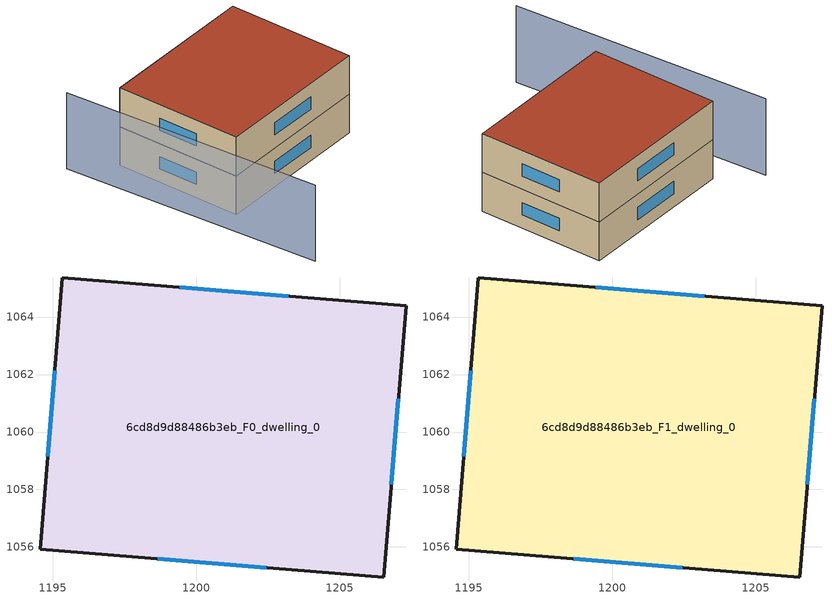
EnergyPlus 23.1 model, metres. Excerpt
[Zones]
6cd8d9d88486b3eb_F0_dwelling_0
 floor ground (EU_floor_Construction): 1207.3,1064.39 1206.53,1054.94 1194.56,1055.92 1195.34,1065.37 z0
 wall outside (EU_wall_Construction): 1194.56,1055.92 1206.53,1054.94 1207.3,1064.39 1195.34,1065.37 1194.56,1055.92 z0:3
 window (EU_Window_Construction): 1198.66,1055.59 1202.43,1055.28 / 1195.07,1062.14 1194.83,1059.16 / 1203.21,1064.73 1199.43,1065.04 / 1206.79,1058.18 1207.04,1061.16 z1.03:1.97
6cd8d9d88486b3eb_F1_dwelling_0
 floor to 6cd8d9d88486b3eb_F0_dwelling_0 (EU_floor_Construction): 1207.3,1064.39 1206.53,1054.94 1194.56,1055.92 1195.34,1065.37 z3
 wall outside (EU_wall_Construction): 1194.56,1055.92 1206.53,1054.94 1207.3,1064.39 1195.34,1065.37 1194.56,1055.92 z3:6
 window (EU_Window_Construction): 1198.66,1055.59 1202.43,1055.28 / 1195.07,1062.14 1194.83,1059.16 / 1203.21,1064.73 1199.43,1065.04 / 1206.79,1058.18 1207.04,1061.16 z4.03:4.97
 roof outside (EU_roof_Construction): 1206.53,1054.94 1207.3,1064.39 1195.34,1065.37 1194.56,1055.92 z6
shading: 1193.13,1068.02 1192.79,1048.72 z0:5.9
[Building]
EU S2 Campaign: North Axis=0; Terrain=City; Solar Distribution=FullExterior
[Site:Location]
Cape.Town.Intl.AP: Latitude=-33.965; Longitude=18.602; Time Zone=2; Elevation=46
[SizingPeriod:WeatherFileDays]
AnnualSizingPeriod: Begin Month=1; Begin Day of Month=1; End Month=12; End Day of Month=31; Day of Week for Start Day=Monday; Use Weather File Daylight Saving Period=No; Use Weather File Rain and Snow Indicators=No
[MATERIAL]
EU_InternalMass_Material: Roughness=MediumRough; Thickness=0.1; Conductivity=1; Density=1800; Specific Heat=900; Thermal Absorptance=0.9; Solar Absorptance=0.7; Visible Absorptance=0.7
[MATERIAL:NOMASS] Roughness=MediumRough; Thermal Absorptance=0.9; Solar Absorptance=0.7; Visible Absorptance=0.7
Name | Thermal Resistance
EU_wall_NoMass | 0.493876
EU_roof_NoMass | 0.449382
EU_floor_NoMass | 1.25
[WINDOWMATERIAL:SIMPLEGLAZINGSYSTEM]
EU_Window_SimpleGlazing: UFactor=4.4; Solar Heat Gain Coefficient=0.85; Visible Transmittance=0.85
[CONSTRUCTION]
EU_wall_Construction: EU_wall_NoMass
EU_roof_Construction: EU_roof_NoMass
EU_floor_Construction: EU_floor_NoMass
EU_Window_Construction: EU_Window_SimpleGlazing
EU_InternalMass_Construction: EU_InternalMass_Material
[ZONE] Type=1; Multiplier=1; Ceiling Height=autocalculate; Volume=341.429; Floor Area=autocalculate; Part of Total Floor Area=Yes
6cd8d9d88486b3eb_F0_dwelling_0; 6cd8d9d88486b3eb_F1_dwelling_0
[INTERNALMASS] Construction=EU_InternalMass_Construction; Surface Area=113.81
Name | Zone or ZoneList
6cd8d9d88486b3eb_F0_dwelling_0_EU_InternalMass | 6cd8d9d88486b3eb_F0_dwelling_0
6cd8d9d88486b3eb_F1_dwelling_0_EU_InternalMass | 6cd8d9d88486b3eb_F1_dwelling_0
[OTHEREQUIPMENT] Fuel Type=Electricity; Design Level Calculation Method=Watts/Area; Power per Zone Floor Area=1; Fraction Latent=0; Fraction Radiant=0; Fraction Lost=0; Carbon Dioxide Generation Rate=0; EndUse Subcategory=EU_Step8_InternalGains
Name | Zone or ZoneList or Space or SpaceList | Schedule
EU_Step8_InternalGain_6cd8d9d88486b3eb_F0_dwelling_0_f000 | 6cd8d9d88486b3eb_F0_dwelling_0 | EU_Step8_GainSchedule_6cd8d9d88486b3eb_F0_dwelling_0_f000
EU_Step8_InternalGain_6cd8d9d88486b3eb_F1_dwelling_0_f000 | 6cd8d9d88486b3eb_F1_dwelling_0 | EU_Step8_GainSchedule_6cd8d9d88486b3eb_F1_dwelling_0_f000
[ZONEVENTILATION:DESIGNFLOWRATE] Schedule=EU_AlwaysOn; Design Flow Rate Calculation Method=AirChanges/Hour; Air Changes per Hour=0.64; Ventilation Type=Natural; Fan Pressure Rise=0; Fan Total Efficiency=1; Constant Term Coefficient=1; Temperature Term Coefficient=0; Velocity Term Coefficient=0; Velocity Squared Term Coefficient=0; Minimum Indoor Temperature=-100; Maximum Indoor Temperature=100; Delta Temperature=-100; Minimum Outdoor Temperature=-100; Maximum Outdoor Temperature=100; Maximum Wind Speed=40
Name | Zone or ZoneList or Space or SpaceList
EU_ConstantAir_6cd8d9d88486b3eb_F0_dwelling_0 | 6cd8d9d88486b3eb_F0_dwelling_0
EU_ConstantAir_6cd8d9d88486b3eb_F1_dwelling_0 | 6cd8d9d88486b3eb_F1_dwelling_0
[HVACTEMPLATE:THERMOSTAT] Constant Heating Setpoint=20; Constant Cooling Setpoint=50
EU_HeatOnly_6cd8d9d88486b3eb_F0_dwelling_0; EU_HeatOnly_6cd8d9d88486b3eb_F1_dwelling_0
[HVACTEMPLATE:ZONE:IDEALLOADSAIRSYSTEM] System Availability Schedule=EU_AlwaysOn; Maximum Heating Supply Air Temperature=50; Minimum Cooling Supply Air Temperature=13; Maximum Heating Supply Air Humidity Ratio=0.0156; Minimum Cooling Supply Air Humidity Ratio=0.0077; Heating Limit=NoLimit; Cooling Limit=NoLimit; Heating Availability Schedule=EU_AlwaysOn; Cooling Availability Schedule=EU_CoolingOff; Dehumidification Control Type=ConstantSensibleHeatRatio; Cooling Sensible Heat Ratio=0.7; Dehumidification Setpoint=60; Humidification Control Type=None; Humidification Setpoint=30; Outdoor Air Method=None; Outdoor Air Flow Rate per Person=0.00944; Outdoor Air Flow Rate per Zone Floor Area=0; Outdoor Air Flow Rate per Zone=0; Demand Controlled Ventilation Type=None; Outdoor Air Economizer Type=NoEconomizer; Heat Recovery Type=None; Sensible Heat Recovery Effectiveness=0.7; Latent Heat Recovery Effectiveness=0.65
Name | Template Thermostat
6cd8d9d88486b3eb_F0_dwelling_0 | EU_HeatOnly_6cd8d9d88486b3eb_F0_dwelling_0
6cd8d9d88486b3eb_F1_dwelling_0 | EU_HeatOnly_6cd8d9d88486b3eb_F1_dwelling_0
[SIZING:ZONE] Zone Cooling Design Supply Air Temperature Input Method=SupplyAirTemperature; Zone Cooling Design Supply Air Temperature=13; Zone Heating Design Supply Air Temperature Input Method=SupplyAirTemperature; Zone Heating Design Supply Air Temperature=50; Zone Cooling Design Supply Air Humidity Ratio=0.008; Zone Heating Design Supply Air Humidity Ratio=0.008; Cooling Design Air Flow Method=DesignDay; Cooling Design Air Flow Rate=0; Cooling Minimum Air Flow per Zone Floor Area=0.000762; Cooling Minimum Air Flow=0; Cooling Minimum Air Flow Fraction=0.2; Heating Design Air Flow Method=DesignDay; Heating Design Air Flow Rate=0; Heating Maximum Air Flow per Zone Floor Area=0.002032; Heating Maximum Air Flow=0.141576; Heating Maximum Air Flow Fraction=0.3; Account for Dedicated Outdoor Air System=No; Dedicated Outdoor Air System Control Strategy=NeutralSupplyAir; Dedicated Outdoor Air Low Setpoint Temperature for Design=autosize; Dedicated Outdoor Air High Setpoint Temperature for Design=autosize; Zone Load Sizing Method=Sensible Load Only No Latent Load; Zone Latent Cooling Design Supply Air Humidity Ratio Input Method=HumidityRatioDifference; Zone Cooling Design Supply Air Humidity Ratio Difference=0.005; Zone Latent Heating Design Supply Air Humidity Ratio Input Method=HumidityRatioDifference; Zone Humidification Design Supply Air Humidity Ratio Difference=0.005
6cd8d9d88486b3eb_F0_dwelling_0; 6cd8d9d88486b3eb_F1_dwelling_0
[SCHEDULE:CONSTANT]
Name | Hourly Value
EU_AlwaysOn | 1
EU_CoolingOff | 0
[SCHEDULE:FILE] Column Number=1; Rows to Skip at Top=0; Number of Hours of Data=8760; Column Separator=Comma; Interpolate to Timestep=No; Minutes per Item=60; Adjust Schedule for Daylight Savings=Yes
Name | File
EU_Step8_GainSchedule_6cd8d9d88486b3eb_F0_dwelling_0_f000 | ../../schedules/6cd8d9d88486b3eb/6cd8d9d88486b3eb_F0_dwelling_0_f000_gain.csv
EU_Step8_GainSchedule_6cd8d9d88486b3eb_F1_dwelling_0_f000 | ../../schedules/6cd8d9d88486b3eb/6cd8d9d88486b3eb_F1_dwelling_0_f000_gain.csv
